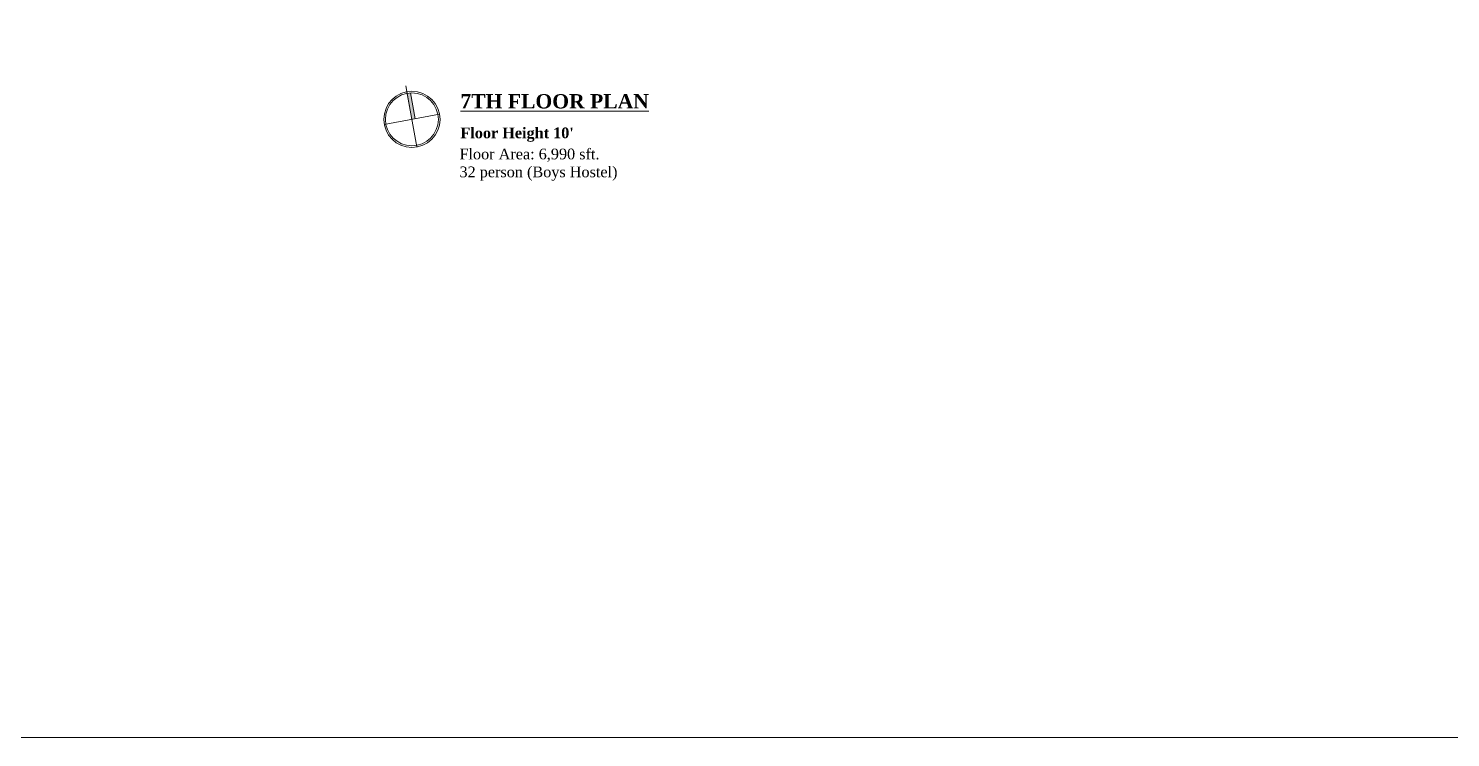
# Model space of a CAD drawing. Header units: feet. Extents: x 25261344 to 25389498, y 30010528 to 30074588.
# Drawn here: x 25369718 to 25371706, y 30071075 to 30072066 of the extents above; entities that cross this region are included whole.
import ezdxf

# ---------------------------------------------------------------- set-up
doc = ezdxf.new("R2010")
doc.units = ezdxf.units.FT
doc.header["$LTSCALE"] = 30
doc.header["$MEASUREMENT"] = 0
doc.layers.get('0').update_dxf_attribs({"lineweight": 5})
doc.layers.add('TITLE TEXT', color=7, linetype='Continuous', lineweight=18)
doc.styles.add('MtXpl_Times_New_Roma', font='timesbd.ttf')
doc.styles.get("Standard").update_dxf_attribs({"font": 'timesbd.ttf'})

msp = doc.modelspace()

# ---------------------------------------------------------------- hatches: boundary and pattern name
at = {"layer": 'TITLE TEXT'}
msp.add_hatch(color=256, dxfattribs=at).paths.add_polyline_path([(25370252.4, 30071976, 0.032487), (25370247.7, 30071975.5), (25370254.3, 30071939.1), (25370259, 30071940)])

# ---------------------------------------------------------------- linework, layer by layer
msp.add_lwpolyline([(25352085.2, 30073771.6), (25389498.3, 30073771.6), (25389498.3, 30071075.1), (25352085.2, 30071075.1)], close=True)
for p, q in [((25370254.3, 30071939.1), (25370245.7, 30071986)), ((25370261.3, 30071900.5), (25370247.2, 30071977.8)), ((25370259, 30071940), (25370252.4, 30071976.2)), ((25370215.6, 30071932.1), (25370292.9, 30071946.2))]:
    msp.add_line(p, q, dxfattribs=at)
for radius in [39.3, 37]:
    msp.add_circle((25370254.3, 30071939.1), radius, dxfattribs=at)

# ---------------------------------------------------------------- texts
at = {"layer": 'TITLE TEXT', "style": 'MtXpl_Times_New_Roma'}
for s, height, p in [('%%U7TH FLOOR PLAN', 20, (25370322.1, 30071954.4)), ("Floor Height 10'", 15, (25370322.1, 30071912.7))]:
    msp.add_text(s, height=height, dxfattribs=at).set_placement(p)
at = {"layer": 'TITLE TEXT', "insert": (25370309.5, 30071898.2), "char_height": 15, "width": 323.372, "attachment_point": 1}
msp.add_mtext('{\\fTimes New Roman|b0|i0|c0|p18;  Floor Area: 6,990 sft.\\P  32 person (Boys Hostel)}', dxfattribs=at)

doc.saveas('drawing.dxf')
